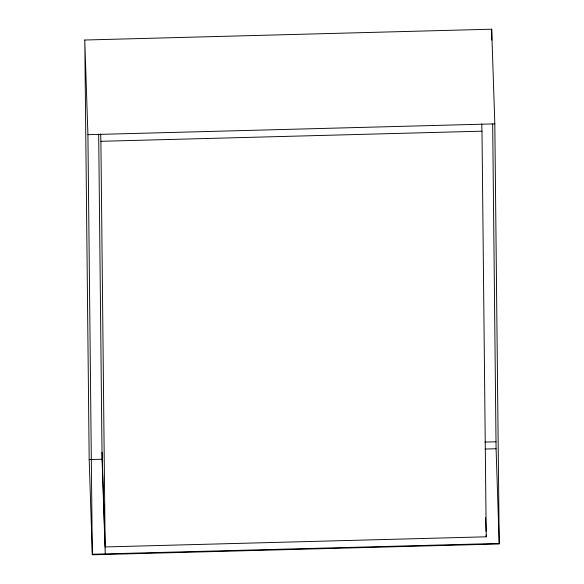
<?xml version="1.0" encoding="UTF-8"?>
<svg xmlns="http://www.w3.org/2000/svg" width="584" height="584" viewBox="0 0 584 584"><rect width="100%" height="100%" fill="white"/><g stroke="black" fill="none" stroke-linecap="round" stroke-linejoin="round"><path stroke-width="0.88" d="M84.775 40.019L491.677 29.2L494.816 123.866L499.225 543.981L92.323 554.8L87.914 134.685L84.775 40.019L89.177 459.571L92.316 554.245L499.218 543.427L496.079 448.753L492.67 123.925M87.914 134.685L494.816 123.866M98.674 134.145L102.09 459.228L105.23 553.902L100.901 141.306L481.983 131.174L481.742 123.888M484.815 442.095L496.006 441.796M89.177 459.571L102.09 459.228M485.136 449.045L496.079 448.753M481.983 131.174L486.231 536.806L105.157 546.938L102.017 452.271M485.603 517.694L486.056 531.345M486.173 534.988L486.231 536.806M100.66 134.021L100.901 141.306M491.677 29.2L491.794 40.128"/></g></svg>
